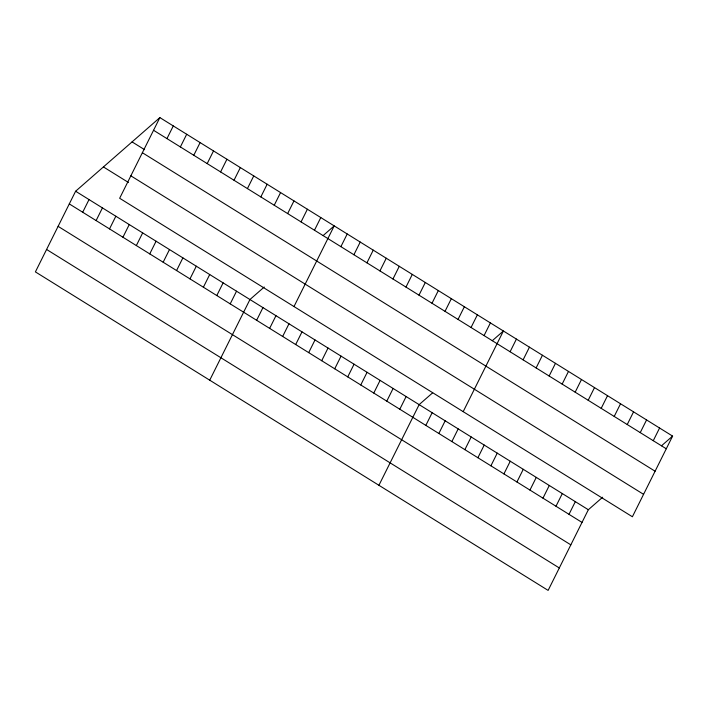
<?xml version="1.0" encoding="UTF-8"?>
<svg xmlns="http://www.w3.org/2000/svg" width="708" height="708" viewBox="0 0 708 708"><rect width="100%" height="100%" fill="white"/><g stroke="black" fill="none" stroke-linecap="round" stroke-linejoin="round"><path stroke-width="1.06" d="M159.875 117.599L119.661 198.267L632.386 516.76L672.6 436.101L159.875 117.599L75.614 191.24L35.4 271.899L548.125 590.401L588.339 509.733L602.641 497.237M82.703 212.241L89.031 199.567M96.111 220.577L102.439 207.895M109.528 228.905L115.847 216.223M166.964 138.609L173.283 125.936M122.935 237.233L129.254 224.551M180.372 146.945L186.7 134.263M136.343 245.561L142.662 232.888M193.788 155.273L200.107 142.591M149.751 253.898L156.079 241.216M207.196 163.601L213.515 150.919M163.167 262.226L169.486 249.543M220.604 171.929L226.923 159.256M176.575 270.553L182.894 257.871M234.012 180.266L240.339 167.584M189.983 278.881L196.302 266.208M247.419 188.594L253.747 175.911M203.391 287.218L209.71 274.536M260.836 196.921L267.155 184.239M216.798 295.546L223.126 282.864M274.244 205.249L280.563 192.576M230.215 303.874L236.534 291.192M287.652 213.586L293.97 200.904M209.727 380.187L249.942 299.528L264.243 287.032M301.059 221.914L307.387 209.232M256.632 320.29L262.96 307.608M314.476 230.242L320.795 217.56M269.651 328.37L275.97 315.697M293.988 306.555L334.203 225.896L323.078 235.614M282.669 336.459L288.988 323.777M340.893 246.658L347.221 233.976M295.679 344.548L302.006 331.866M353.911 254.738L360.23 242.065M308.697 352.628L315.016 339.946M366.93 262.827L373.249 250.145M321.715 360.717L328.034 348.035M379.939 270.916L386.267 258.234M334.725 368.797L341.052 356.115M392.958 278.996L399.277 266.314M347.743 376.886L354.062 364.204M405.976 287.085L412.295 274.403M360.761 384.966L367.08 372.293M418.986 295.165L425.313 282.483M373.771 393.055L380.099 380.373M432.004 303.254L438.323 290.572M386.789 401.135L393.108 388.462M445.022 311.334L451.341 298.661M399.808 409.224L406.126 396.542M458.032 319.423L464.36 306.741M378.922 485.29L419.145 404.631L432.65 392.825M471.05 327.503L477.369 314.83M425.835 425.393L432.154 412.711M484.068 335.592L490.387 322.91M438.854 433.482L445.173 420.8M463.182 411.658L503.406 330.999L492.281 340.716M451.863 441.562L458.191 428.88M510.096 351.761L516.415 339.079M464.882 449.651L471.201 436.969M523.115 359.85L529.434 347.168M477.9 457.731L484.219 445.058M536.124 367.93L542.443 355.248M490.91 465.82L497.237 453.138M549.143 376.019L555.461 363.337M503.928 473.9L510.247 461.227M562.152 384.099L568.48 371.426M516.937 481.989L523.265 469.307M575.17 392.188L581.489 379.506M529.956 490.078L536.275 477.396M588.189 400.268L594.508 387.595M542.974 498.158L549.293 485.476M601.198 408.357L607.526 395.675M555.984 506.247L562.311 493.565M614.217 416.437L620.535 403.764M569.002 514.327L575.321 501.645M627.235 424.526L633.554 411.844M640.244 432.615L646.572 419.933M653.263 440.695L659.582 428.013M661.476 445.819L672.6 436.101M153.556 130.281L666.281 448.784M132.069 141.901L144.591 149.68M142.37 152.716L655.095 471.218M130.847 175.832L643.572 494.334M103.421 166.938L128.458 182.487M75.614 191.24L588.339 509.733M69.296 203.913L582.02 522.415M58.109 226.348L570.834 544.85M46.586 249.464L559.311 567.966"/></g></svg>
